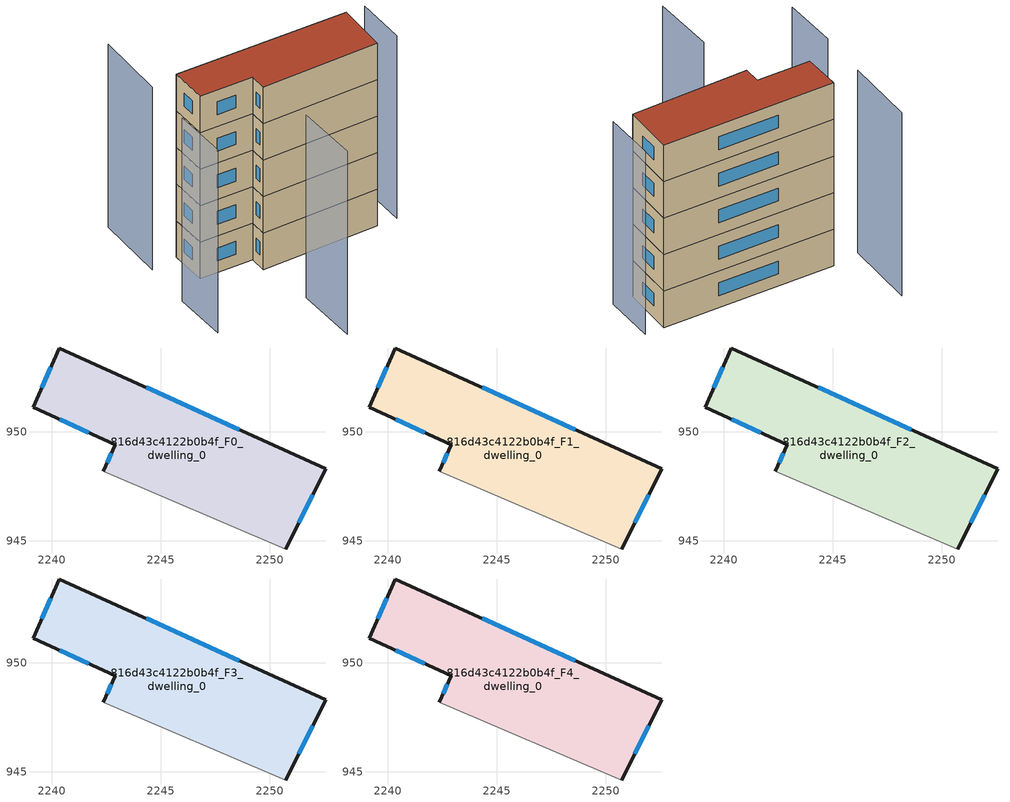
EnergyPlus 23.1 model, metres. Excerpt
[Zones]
816d43c4122b0b4f_F0_dwelling_0
 floor ground (EU_floor_Construction): 2252.55,948.3 2250.73,944.63 2242.36,948.19 2242.92,949.4 2239.16,951.12 2240.36,953.83 z0
 wall outside (EU_wall_Construction): 2250.73,944.63 2252.55,948.3 2240.36,953.83 2239.16,951.12 2242.92,949.4 2242.36,948.19 z0:3
 wall adiabatic (EU_wall_Construction): 2242.36,948.19 2250.73,944.63 z0:3
 window (EU_Window_Construction): 2242.74,949 2242.55,948.58 / 2240.39,950.56 2241.7,949.96 / 2239.97,952.95 2239.55,952 / 2248.59,950.1 2244.33,952.03 / 2251.32,945.82 2251.96,947.1 z0.98:2.02
816d43c4122b0b4f_F1_dwelling_0
 floor to 816d43c4122b0b4f_F0_dwelling_0 (EU_floor_Construction): 2252.55,948.3 2250.73,944.63 2242.36,948.19 2242.92,949.4 2239.16,951.12 2240.36,953.83 z3
 wall outside (EU_wall_Construction): 2250.73,944.63 2252.55,948.3 2240.36,953.83 2239.16,951.12 2242.92,949.4 2242.36,948.19 z3:6
 wall adiabatic (EU_wall_Construction): 2242.36,948.19 2250.73,944.63 z3:6
 window (EU_Window_Construction): 2242.74,949 2242.55,948.58 / 2240.39,950.56 2241.7,949.96 / 2239.97,952.95 2239.55,952 / 2248.59,950.1 2244.33,952.03 / 2251.32,945.82 2251.96,947.1 z3.98:5.02
816d43c4122b0b4f_F2_dwelling_0
 floor to 816d43c4122b0b4f_F1_dwelling_0 (EU_floor_Construction): 2252.55,948.3 2250.73,944.63 2242.36,948.19 2242.92,949.4 2239.16,951.12 2240.36,953.83 z6
 wall outside (EU_wall_Construction): 2250.73,944.63 2252.55,948.3 2240.36,953.83 2239.16,951.12 2242.92,949.4 2242.36,948.19 z6:9
 wall adiabatic (EU_wall_Construction): 2242.36,948.19 2250.73,944.63 z6:9
 window (EU_Window_Construction): 2242.74,949 2242.55,948.58 / 2240.39,950.56 2241.7,949.96 / 2239.97,952.95 2239.55,952 / 2248.59,950.1 2244.33,952.03 / 2251.32,945.82 2251.96,947.1 z6.98:8.02
816d43c4122b0b4f_F3_dwelling_0
 floor to 816d43c4122b0b4f_F2_dwelling_0 (EU_floor_Construction): 2252.55,948.3 2250.73,944.63 2242.36,948.19 2242.92,949.4 2239.16,951.12 2240.36,953.83 z9
 wall outside (EU_wall_Construction): 2250.73,944.63 2252.55,948.3 2240.36,953.83 2239.16,951.12 2242.92,949.4 2242.36,948.19 z9:12
 wall adiabatic (EU_wall_Construction): 2242.36,948.19 2250.73,944.63 z9:12
 window (EU_Window_Construction): 2242.74,949 2242.55,948.58 / 2240.39,950.56 2241.7,949.96 / 2239.97,952.95 2239.55,952 / 2248.59,950.1 2244.33,952.03 / 2251.32,945.82 2251.96,947.1 z9.98:11.02
816d43c4122b0b4f_F4_dwelling_0
 floor to 816d43c4122b0b4f_F3_dwelling_0 (EU_floor_Construction): 2252.55,948.3 2250.73,944.63 2242.36,948.19 2242.92,949.4 2239.16,951.12 2240.36,953.83 z12
 wall outside (EU_wall_Construction): 2250.73,944.63 2252.55,948.3 2240.36,953.83 2239.16,951.12 2242.92,949.4 2242.36,948.19 z12:15
 wall adiabatic (EU_wall_Construction): 2242.36,948.19 2250.73,944.63 z12:15
 window (EU_Window_Construction): 2242.74,949 2242.55,948.58 / 2240.39,950.56 2241.7,949.96 / 2239.97,952.95 2239.55,952 / 2248.59,950.1 2244.33,952.03 / 2251.32,945.82 2251.96,947.1 z12.98:14.02
 roof outside (EU_roof_Construction): 2250.73,944.63 2252.55,948.3 2240.36,953.83 2239.16,951.12 2242.92,949.4 2242.36,948.19 z15
shading: 2239.32,939.47 2241.25,944.01 / 2234.7,946.75 2236.39,950.72 / 2252.19,944.01 2253.83,947.66 / 2240.69,959.51 2238.26,954.36 z0:15
[Building]
EU S2 Campaign: North Axis=0; Terrain=City; Solar Distribution=FullExterior
[Site:Location]
Bologna: Latitude=44.5; Longitude=11.25; Time Zone=1; Elevation=37
[SizingPeriod:WeatherFileDays]
AnnualSizingPeriod: Begin Month=1; Begin Day of Month=1; End Month=12; End Day of Month=31; Day of Week for Start Day=Monday; Use Weather File Daylight Saving Period=No; Use Weather File Rain and Snow Indicators=No
[MATERIAL]
EU_InternalMass_Material: Roughness=MediumRough; Thickness=0.1; Conductivity=1; Density=1800; Specific Heat=900; Thermal Absorptance=0.9; Solar Absorptance=0.7; Visible Absorptance=0.7
[MATERIAL:NOMASS] Roughness=MediumRough; Thermal Absorptance=0.9; Solar Absorptance=0.7; Visible Absorptance=0.7
Name | Thermal Resistance
EU_wall_NoMass | 0.905828
EU_roof_NoMass | 0.37593
EU_floor_NoMass | 0.67114
[WINDOWMATERIAL:SIMPLEGLAZINGSYSTEM]
EU_Window_SimpleGlazing: UFactor=4.52486; Solar Heat Gain Coefficient=0.85; Visible Transmittance=0.85
[CONSTRUCTION]
EU_wall_Construction: EU_wall_NoMass
EU_roof_Construction: EU_roof_NoMass
EU_floor_Construction: EU_floor_NoMass
EU_Window_Construction: EU_Window_SimpleGlazing
EU_InternalMass_Construction: EU_InternalMass_Material
[ZONE] Type=1; Multiplier=1; Ceiling Height=autocalculate; Volume=152.332; Floor Area=autocalculate; Part of Total Floor Area=Yes
816d43c4122b0b4f_F0_dwelling_0; 816d43c4122b0b4f_F1_dwelling_0; 816d43c4122b0b4f_F2_dwelling_0; 816d43c4122b0b4f_F3_dwelling_0; 816d43c4122b0b4f_F4_dwelling_0
[INTERNALMASS] Construction=EU_InternalMass_Construction; Surface Area=50.7773
Name | Zone or ZoneList
816d43c4122b0b4f_F0_dwelling_0_EU_InternalMass | 816d43c4122b0b4f_F0_dwelling_0
816d43c4122b0b4f_F1_dwelling_0_EU_InternalMass | 816d43c4122b0b4f_F1_dwelling_0
816d43c4122b0b4f_F2_dwelling_0_EU_InternalMass | 816d43c4122b0b4f_F2_dwelling_0
816d43c4122b0b4f_F3_dwelling_0_EU_InternalMass | 816d43c4122b0b4f_F3_dwelling_0
816d43c4122b0b4f_F4_dwelling_0_EU_InternalMass | 816d43c4122b0b4f_F4_dwelling_0
[OTHEREQUIPMENT] Fuel Type=Electricity; Design Level Calculation Method=Watts/Area; Power per Zone Floor Area=1; Fraction Latent=0; Fraction Radiant=0; Fraction Lost=0; Carbon Dioxide Generation Rate=0; EndUse Subcategory=EU_Step8_InternalGains
Name | Zone or ZoneList or Space or SpaceList | Schedule
EU_Step8_InternalGain_816d43c4122b0b4f_F0_dwelling_0_f000 | 816d43c4122b0b4f_F0_dwelling_0 | EU_Step8_GainSchedule_816d43c4122b0b4f_F0_dwelling_0_f000
EU_Step8_InternalGain_816d43c4122b0b4f_F1_dwelling_0_f000 | 816d43c4122b0b4f_F1_dwelling_0 | EU_Step8_GainSchedule_816d43c4122b0b4f_F1_dwelling_0_f000
EU_Step8_InternalGain_816d43c4122b0b4f_F2_dwelling_0_f000 | 816d43c4122b0b4f_F2_dwelling_0 | EU_Step8_GainSchedule_816d43c4122b0b4f_F2_dwelling_0_f000
EU_Step8_InternalGain_816d43c4122b0b4f_F3_dwelling_0_f000 | 816d43c4122b0b4f_F3_dwelling_0 | EU_Step8_GainSchedule_816d43c4122b0b4f_F3_dwelling_0_f000
EU_Step8_InternalGain_816d43c4122b0b4f_F4_dwelling_0_f000 | 816d43c4122b0b4f_F4_dwelling_0 | EU_Step8_GainSchedule_816d43c4122b0b4f_F4_dwelling_0_f000
[ZONEVENTILATION:DESIGNFLOWRATE] Schedule=EU_AlwaysOn; Design Flow Rate Calculation Method=AirChanges/Hour; Air Changes per Hour=0.73129; Ventilation Type=Natural; Fan Pressure Rise=0; Fan Total Efficiency=1; Constant Term Coefficient=1; Temperature Term Coefficient=0; Velocity Term Coefficient=0; Velocity Squared Term Coefficient=0; Minimum Indoor Temperature=-100; Maximum Indoor Temperature=100; Delta Temperature=-100; Minimum Outdoor Temperature=-100; Maximum Outdoor Temperature=100; Maximum Wind Speed=40
Name | Zone or ZoneList or Space or SpaceList
EU_ConstantAir_816d43c4122b0b4f_F0_dwelling_0 | 816d43c4122b0b4f_F0_dwelling_0
EU_ConstantAir_816d43c4122b0b4f_F1_dwelling_0 | 816d43c4122b0b4f_F1_dwelling_0
EU_ConstantAir_816d43c4122b0b4f_F2_dwelling_0 | 816d43c4122b0b4f_F2_dwelling_0
EU_ConstantAir_816d43c4122b0b4f_F3_dwelling_0 | 816d43c4122b0b4f_F3_dwelling_0
EU_ConstantAir_816d43c4122b0b4f_F4_dwelling_0 | 816d43c4122b0b4f_F4_dwelling_0
[HVACTEMPLATE:THERMOSTAT] Constant Heating Setpoint=20; Constant Cooling Setpoint=50
EU_HeatOnly_816d43c4122b0b4f_F0_dwelling_0; EU_HeatOnly_816d43c4122b0b4f_F1_dwelling_0; EU_HeatOnly_816d43c4122b0b4f_F2_dwelling_0; EU_HeatOnly_816d43c4122b0b4f_F3_dwelling_0; EU_HeatOnly_816d43c4122b0b4f_F4_dwelling_0
[HVACTEMPLATE:ZONE:IDEALLOADSAIRSYSTEM] System Availability Schedule=EU_AlwaysOn; Maximum Heating Supply Air Temperature=50; Minimum Cooling Supply Air Temperature=13; Maximum Heating Supply Air Humidity Ratio=0.0156; Minimum Cooling Supply Air Humidity Ratio=0.0077; Heating Limit=NoLimit; Cooling Limit=NoLimit; Heating Availability Schedule=EU_AlwaysOn; Cooling Availability Schedule=EU_CoolingOff; Dehumidification Control Type=ConstantSensibleHeatRatio; Cooling Sensible Heat Ratio=0.7; Dehumidification Setpoint=60; Humidification Control Type=None; Humidification Setpoint=30; Outdoor Air Method=None; Outdoor Air Flow Rate per Person=0.00944; Outdoor Air Flow Rate per Zone Floor Area=0; Outdoor Air Flow Rate per Zone=0; Demand Controlled Ventilation Type=None; Outdoor Air Economizer Type=NoEconomizer; Heat Recovery Type=None; Sensible Heat Recovery Effectiveness=0.7; Latent Heat Recovery Effectiveness=0.65
Name | Template Thermostat
816d43c4122b0b4f_F0_dwelling_0 | EU_HeatOnly_816d43c4122b0b4f_F0_dwelling_0
816d43c4122b0b4f_F1_dwelling_0 | EU_HeatOnly_816d43c4122b0b4f_F1_dwelling_0
816d43c4122b0b4f_F2_dwelling_0 | EU_HeatOnly_816d43c4122b0b4f_F2_dwelling_0
816d43c4122b0b4f_F3_dwelling_0 | EU_HeatOnly_816d43c4122b0b4f_F3_dwelling_0
816d43c4122b0b4f_F4_dwelling_0 | EU_HeatOnly_816d43c4122b0b4f_F4_dwelling_0
[SIZING:ZONE] Zone Cooling Design Supply Air Temperature Input Method=SupplyAirTemperature; Zone Cooling Design Supply Air Temperature=13; Zone Heating Design Supply Air Temperature Input Method=SupplyAirTemperature; Zone Heating Design Supply Air Temperature=50; Zone Cooling Design Supply Air Humidity Ratio=0.008; Zone Heating Design Supply Air Humidity Ratio=0.008; Cooling Design Air Flow Method=DesignDay; Cooling Design Air Flow Rate=0; Cooling Minimum Air Flow per Zone Floor Area=0.000762; Cooling Minimum Air Flow=0; Cooling Minimum Air Flow Fraction=0.2; Heating Design Air Flow Method=DesignDay; Heating Design Air Flow Rate=0; Heating Maximum Air Flow per Zone Floor Area=0.002032; Heating Maximum Air Flow=0.141576; Heating Maximum Air Flow Fraction=0.3; Account for Dedicated Outdoor Air System=No; Dedicated Outdoor Air System Control Strategy=NeutralSupplyAir; Dedicated Outdoor Air Low Setpoint Temperature for Design=autosize; Dedicated Outdoor Air High Setpoint Temperature for Design=autosize; Zone Load Sizing Method=Sensible Load Only No Latent Load; Zone Latent Cooling Design Supply Air Humidity Ratio Input Method=HumidityRatioDifference; Zone Cooling Design Supply Air Humidity Ratio Difference=0.005; Zone Latent Heating Design Supply Air Humidity Ratio Input Method=HumidityRatioDifference; Zone Humidification Design Supply Air Humidity Ratio Difference=0.005
816d43c4122b0b4f_F0_dwelling_0; 816d43c4122b0b4f_F1_dwelling_0; 816d43c4122b0b4f_F2_dwelling_0; 816d43c4122b0b4f_F3_dwelling_0; 816d43c4122b0b4f_F4_dwelling_0
[SCHEDULE:CONSTANT]
Name | Hourly Value
EU_AlwaysOn | 1
EU_CoolingOff | 0
[SCHEDULE:FILE] Column Number=1; Rows to Skip at Top=0; Number of Hours of Data=8760; Column Separator=Comma; Interpolate to Timestep=No; Minutes per Item=60; Adjust Schedule for Daylight Savings=Yes
Name | File
EU_Step8_GainSchedule_816d43c4122b0b4f_F0_dwelling_0_f000 | ../../schedules/816d43c4122b0b4f/816d43c4122b0b4f_F0_dwelling_0_f000_gain.csv
EU_Step8_GainSchedule_816d43c4122b0b4f_F1_dwelling_0_f000 | ../../schedules/816d43c4122b0b4f/816d43c4122b0b4f_F1_dwelling_0_f000_gain.csv
EU_Step8_GainSchedule_816d43c4122b0b4f_F2_dwelling_0_f000 | ../../schedules/816d43c4122b0b4f/816d43c4122b0b4f_F2_dwelling_0_f000_gain.csv
EU_Step8_GainSchedule_816d43c4122b0b4f_F3_dwelling_0_f000 | ../../schedules/816d43c4122b0b4f/816d43c4122b0b4f_F3_dwelling_0_f000_gain.csv
EU_Step8_GainSchedule_816d43c4122b0b4f_F4_dwelling_0_f000 | ../../schedules/816d43c4122b0b4f/816d43c4122b0b4f_F4_dwelling_0_f000_gain.csv
